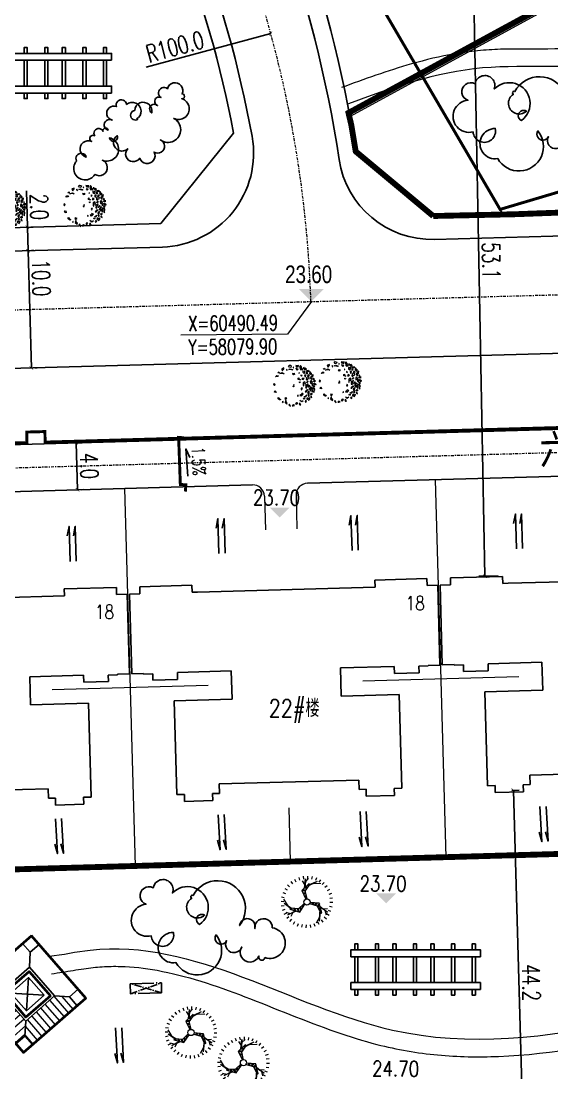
# Model space of a CAD drawing. Header units: inches. Extents: x 393 to 1582, y 246 to 1188.
# Drawn here: x 1019.2 to 1064.4, y 633.9 to 723.6 of the extents above; entities that cross this region are included whole.
import ezdxf

# ---------------------------------------------------------------- set-up
doc = ezdxf.new("R2010")
doc.units = ezdxf.units.IN
doc.header["$MEASUREMENT"] = 0
for name, pattern in [('ACAD_ISO10W100', [18.5, 12, -3, 0.5, -3]), ('CENTERX2', [4, 2.5, -0.5, 0.5, -0.5]), ('CONTINOUS', [0]), ('DASHED2', [0.375, 0.25, -0.125]), ('DOTE', [2.42, 2, -0.2, 0.02, -0.2])]:
    doc.linetypes.add(name, pattern=pattern)
for name, color, linetype in [('DIM', 4, 'Continuous'), ('drain', 4, 'Continuous'), ('ELEV', 1, 'Continuous'), ('JZ', 4, 'Continuous'), ('LAWN', 3, 'Continuous'), ('PUB_TEXT', 7, 'Continuous'), ('ROAD-TEXT', 4, 'Continuous'), ('roaddim', 2, 'Continuous'), ('roadradiu', 3, 'Continuous'), ('Y', 2, 'Continuous'), ('YSX', 7, 'Continuous'), ('公共绿地', 3, 'Continuous'), ('外墙', 42, 'Continuous'), ('建筑层数', 7, 'Continuous'), ('绿化', 3, 'Continuous'), ('车库边线', 4, 'DOTE')]:
    doc.layers.add(name, color=color, linetype=linetype)
for name, color, linetype, lineweight in [('FENCE', 100, 'Continuous', 18), ('HATCH', 64, 'Continuous', 9), ('jz1', 40, 'Continuous', 40), ('ROAD', 1, 'Continuous', 25), ('ROAD-CENTER', 7, 'CENTERX2', 18), ('ROAD-ZB', 4, 'Continuous', 15), ('walk', 2, 'Continuous', 18), ('围墙', 75, 'FENCELINE1', 15), ('建筑型号', 2, 'Continuous', 18), ('树', 84, 'Continuous', 15)]:
    doc.layers.add(name, color=color, linetype=linetype, lineweight=lineweight)
doc.styles.add('-黑体', font='simhei.ttf', dxfattribs={"width": 0.8})
doc.styles.add('_HZTXT', font='txt.shx', dxfattribs={"width": 0.8, "bigfont": 'hztxt.shx'})
doc.styles.add('DIM_FONT', font='SIMPLEX.shx', dxfattribs={"width": 0.8})
doc.styles.add('FLS', font='', dxfattribs={"width": 0.8})
doc.styles.add('HZ', font='simplex.shx', dxfattribs={"width": 0.7, "bigfont": 'hztxt.shx'})
doc.styles.add('RO', font='romans.shx', dxfattribs={"width": 0.8})
doc.styles.get('FLS').set_extended_font_data('创艺繁隶书')
doc.linetypes.add('FENCELINE1', pattern='A,0.25,-0.1,[133,ltypeshp.shx,S=0.1,R=0,X=-0.1,Y=0],-0.1,1', length=1.45)
doc.dimstyles.new('NORMAL', dxfattribs={"dimtxt": 1.5, "dimasz": 0.3, "dimexe": 0.5, "dimexo": 0.3, "dimgap": 0.3, "dimtad": 1, "dimdec": 1, "dimzin": 1, "dimdsep": 46, "dimtxsty": 'HZ', "dimblk": 'ARCHTICK', "dimcen": 0, "dimclrt": 256, "dimadec": 0, "dimazin": 0, "dimtfac": 1, "dimtdec": 1, "dimtofl": 0, "dimtmove": 0, "dimatfit": 3, "dimldrblk": 'ARCHTICK', "dimfxl": 1, "dimtolj": 2, "dimtzin": 0, "dimarcsym": 0})

# ---------------------------------------------------------------- blocks, each defined once
blk = doc.blocks.new('_ARCHTICK')
at = {"color": 0, "linetype": 'ByBlock', "const_width": 0.15}
blk.add_lwpolyline([(-0.5, -0.5), (0.5, 0.5)], dxfattribs=at)
blk = doc.blocks.new('*D68')
at = {"layer": 'DEFPOINTS', "color": 0, "ltscale": 0.3, "transparency": 16777216}
for p in [(1019.704, 706.028), (1019.704, 706.028), (1019.76, 704.029)]:
    blk.add_point(p, dxfattribs=at)
at = {"layer": 'roaddim', "color": 0, "lineweight": -2, "ltscale": 0.3, "transparency": 16777216}
for p, q in [((1019.704, 706.028), (1019.618, 709.127)), ((1019.76, 704.029), (1019.704, 706.028)), ((1020.004, 706.036), (1020.204, 706.042)), ((1020.059, 704.037), (1020.259, 704.043))]:
    blk.add_line(p, q, dxfattribs=at)
at = {"layer": 'roaddim', "color": 0, "lineweight": -2, "ltscale": 0.3, "transparency": 16777216, "xscale": 0.3, "yscale": 0.3, "zscale": 0.3}
for p, rotation in [((1019.704, 706.028), 91.5902650406396), ((1019.76, 704.029), 271.5902650406396)]:
    blk.add_blockref('_ARCHTICK', p, dxfattribs=dict(at, rotation=rotation))
at = {"layer": 'roaddim', "ltscale": 0.3, "transparency": 16777216, "insert": (1020.706, 707.757), "char_height": 1.5, "attachment_point": 5, "rotation": 271.59027, "style": 'HZ'}
blk.add_mtext('\\A2;2.0', dxfattribs=at)
blk = doc.blocks.new('*D69')
at = {"layer": 'DEFPOINTS', "color": 0, "ltscale": 0.3, "transparency": 16777216}
for p in [(1019.76, 704.029), (1020.037, 694.033), (1020.037, 694.033)]:
    blk.add_point(p, dxfattribs=at)
at = {"layer": 'roaddim', "color": 0, "lineweight": -2, "ltscale": 0.3, "transparency": 16777216}
for p, q in [((1019.76, 704.029), (1020.037, 694.033)), ((1020.059, 704.037), (1020.259, 704.043)), ((1020.337, 694.041), (1020.537, 694.047))]:
    blk.add_line(p, q, dxfattribs=at)
at = {"layer": 'roaddim', "color": 0, "lineweight": -2, "ltscale": 0.3, "transparency": 16777216, "xscale": 0.3, "yscale": 0.3, "zscale": 0.3}
for p, rotation in [((1019.76, 704.029), 91.59026504087001), ((1020.037, 694.033), 271.59026504087)]:
    blk.add_blockref('_ARCHTICK', p, dxfattribs=dict(at, rotation=rotation))
at = {"layer": 'roaddim', "ltscale": 0.3, "transparency": 16777216, "insert": (1020.874, 701.715), "char_height": 1.5, "attachment_point": 5, "rotation": 271.59027, "style": 'HZ'}
blk.add_mtext('\\A2;10.0', dxfattribs=at)
blk = doc.blocks.new('*D255')
at = {"layer": 'DEFPOINTS', "color": 0, "ltscale": 0.3, "transparency": 16777216}
for p in [(1023.866, 687.651), (1023.866, 687.651), (1023.979, 683.653)]:
    blk.add_point(p, dxfattribs=at)
at = {"layer": 'roaddim', "color": 0, "lineweight": -2, "ltscale": 0.3, "transparency": 16777216}
for p, q in [((1023.979, 683.653), (1023.866, 687.651)), ((1024.166, 687.66), (1024.366, 687.665)), ((1024.279, 683.661), (1024.479, 683.667))]:
    blk.add_line(p, q, dxfattribs=at)
at = {"layer": 'roaddim', "color": 0, "lineweight": -2, "ltscale": 0.3, "transparency": 16777216, "xscale": 0.3, "yscale": 0.3, "zscale": 0.3}
for p, rotation in [((1023.866, 687.651), 91.62208660494115), ((1023.979, 683.653), 271.6220866049412)]:
    blk.add_blockref('_ARCHTICK', p, dxfattribs=dict(at, rotation=rotation))
at = {"layer": 'roaddim', "ltscale": 0.3, "transparency": 16777216, "insert": (1024.972, 685.682), "char_height": 1.5, "attachment_point": 5, "rotation": 271.62209, "style": 'HZ'}
blk.add_mtext('\\A2;4.0', dxfattribs=at)
blk = doc.blocks.new('A$C669619B1')
at = {"layer": '绿化'}
for points in [[(22.07, 6.53), (0, 6.53), (0, 7.71), (22.07, 7.71)], [(22.07, 0.95), (0, 0.95), (0, 2.13), (22.07, 2.13)]]:
    blk.add_lwpolyline(points, close=True, dxfattribs=at)
for points in [[(0.65, 7.71), (0.65, 8.7), (1.2, 8.7), (1.2, 7.71)], [(4.17, 7.71), (4.17, 8.7), (4.73, 8.7), (4.73, 7.71)], [(7.13, 7.71), (7.13, 8.7), (7.69, 8.7), (7.69, 7.71)], [(10.66, 7.71), (10.66, 8.7), (11.21, 8.7), (11.21, 7.71)], [(13.62, 7.71), (13.62, 8.7), (14.18, 8.7), (14.18, 7.71)], [(17.14, 7.71), (17.14, 8.7), (17.7, 8.7), (17.7, 7.71)], [(20.66, 7.71), (20.66, 8.7), (21.22, 8.7), (21.22, 7.71)], [(0.65, 2.13), (0.65, 6.53)], [(1.2, 6.53), (1.2, 2.13)], [(4.17, 2.13), (4.17, 6.53)], [(4.73, 6.53), (4.73, 2.13)], [(7.13, 2.13), (7.13, 6.53)], [(7.69, 6.53), (7.69, 2.13)], [(10.66, 2.13), (10.66, 6.53)], [(11.21, 6.53), (11.21, 2.13)], [(13.62, 2.13), (13.62, 6.53)], [(14.18, 6.53), (14.18, 2.13)], [(17.14, 2.13), (17.14, 6.53)], [(17.7, 6.53), (17.7, 2.13)], [(20.66, 2.13), (20.66, 6.53)], [(21.22, 6.53), (21.22, 2.13)], [(1.2, 0.95), (1.2, 0), (0.65, 0), (0.65, 0.95)], [(4.73, 0.95), (4.73, 0), (4.17, 0), (4.17, 0.95)], [(7.69, 0.95), (7.69, 0), (7.13, 0), (7.13, 0.95)], [(11.21, 0.95), (11.21, 0), (10.66, 0), (10.66, 0.95)], [(14.18, 0.95), (14.18, 0), (13.62, 0), (13.62, 0.95)], [(17.7, 0.95), (17.7, 0), (17.14, 0), (17.14, 0.95)], [(21.22, 0.95), (21.22, 0), (20.66, 0), (20.66, 0.95)]]:
    blk.add_lwpolyline(points, dxfattribs=at)
blk = doc.blocks.new('t2')
for p, q in [((-1.78, 2.79), (-1.59, 2.49)), ((-1.44, 2), (-0.89, 2.82)), ((-1.27, 3.06), (-1.13, 2.72)), ((-0.72, 3.23), (-0.64, 2.88)), ((-0.15, 3.3), (-0.13, 2.95)), ((0.43, 3.28), (0.38, 2.92)), ((0.99, 3.16), (0.88, 2.81)), ((1.53, 2.93), (1.36, 2.62)), ((-2.93, 1.53), (-2.62, 1.36)), ((-2.62, 2.01), (-2.34, 1.79)), ((-1.63, 0.77), (-2.5, 1.58)), ((-2.5, 1.58), (-1.63, 0.89)), ((-2.3, 1.92), (-2.2, 1.35)), ((-2.24, 2.44), (-1.99, 2.17)), ((-1.73, 1.61), (-1.56, 0.32)), ((-1.53, 1.47), (-1.73, 1.61)), ((-1.34, 2.61), (-1.58, 1.52)), ((-1.24, 0.62), (-1.53, 1.47)), ((-1.34, 2.61), (-1.51, 1.47)), ((1.48, 1.02), (2.62, 1.38)), ((2.62, 1.38), (1.59, 0.97)), ((2.01, 2.62), (1.79, 2.34)), ((1.93, 1.14), (2.23, 1.63)), ((2.44, 2.24), (2.17, 1.99)), ((2.79, 1.78), (2.49, 1.59)), ((-3.28, 0.43), (-2.92, 0.38)), ((-3.16, 0.99), (-2.81, 0.88)), ((-1.95, 1.1), (-2.53, 1.12)), ((-1.56, 0.32), (-0.37, 0.11)), ((-0.31, 0.25), (-1.24, 0.62)), ((1.06, 1.19), (0.28, 0.27)), ((0.37, 0.14), (1.16, 0.76)), ((2.26, 0.7), (1.06, 1.19)), ((1.16, 0.76), (2.04, 0.59)), ((2.93, -0.14), (2.03, 0.57)), ((2.04, 0.59), (2.26, 0.7)), ((2.93, -0.14), (2.11, 0.61)), ((2.81, 1.03), (2.27, 1.23)), ((2.45, 0.24), (2.89, -0.64)), ((3.06, 1.27), (2.72, 1.13)), ((3.23, 0.72), (2.88, 0.64)), ((3.3, 0.15), (2.95, 0.13)), ((-3.3, -0.15), (-2.95, -0.13)), ((-3.23, -0.72), (-2.88, -0.64)), ((-3.06, -1.27), (-2.72, -1.13)), ((-0.06, -0.39), (0.08, -1.38)), ((0.5, -1.51), (0.1, -0.38)), ((3.16, -0.99), (2.81, -0.88)), ((3.28, -0.43), (2.92, -0.38)), ((-2.79, -1.78), (-2.49, -1.59)), ((-2.44, -2.24), (-2.17, -1.99)), ((-2.01, -2.62), (-1.79, -2.34)), ((-1.02, -2.25), (-1.99, -2.18)), ((-1.59, -2.47), (-0.52, -2.05)), ((-1.59, -2.47), (-0.52, -2.13)), ((-1.53, -2.93), (-1.36, -2.62)), ((-0.53, -2.3), (0.5, -1.51)), ((-0.51, -2.07), (-0.53, -2.3)), ((-0.52, -2.95), (-0.07, -2.58)), ((0.08, -1.38), (-0.51, -2.07)), ((0.14, -1.8), (-0.12, -2.95)), ((-0.12, -2.95), (0.04, -1.86)), ((0.03, -2.24), (0.29, -2.75)), ((1.78, -2.79), (1.59, -2.49)), ((2.24, -2.44), (1.99, -2.17)), ((2.62, -2.01), (2.34, -1.79)), ((2.93, -1.53), (2.62, -1.36)), ((-0.99, -3.16), (-0.88, -2.81)), ((-0.43, -3.28), (-0.38, -2.92)), ((0.15, -3.3), (0.13, -2.95)), ((0.72, -3.23), (0.64, -2.88)), ((1.27, -3.06), (1.13, -2.72))]:
    blk.add_line(p, q)
at = {"color": 0}
for p, q in [((-1.71, 1.46), (-1.64, 1.54)), ((-1.69, 1.3), (-1.53, 1.47)), ((-1.65, 0.98), (-1.44, 1.2)), ((-1.63, 0.82), (-1.39, 1.07)), ((-1.58, 0.5), (-1.3, 0.8)), ((-1.56, 0.34), (-1.25, 0.67)), ((-1.28, 0.27), (-1.03, 0.54)), ((-1.14, 0.24), (-0.91, 0.49)), ((-0.85, 0.19), (-0.66, 0.39)), ((-0.7, 0.16), (-0.54, 0.34)), ((0.49, 0.53), (0.57, 0.29)), ((0.59, 0.64), (0.67, 0.38)), ((0.78, 0.86), (0.88, 0.54)), ((0.88, 0.98), (0.99, 0.62)), ((1.07, 1.18), (1.21, 0.75)), ((1.22, 1.12), (1.35, 0.72)), ((1.52, 1), (1.62, 0.67)), ((1.67, 0.94), (1.76, 0.65)), ((1.97, 0.81), (2.04, 0.59)), ((2.12, 0.75), (2.15, 0.64)), ((0.21, -0.69), (-0.03, -0.64)), ((0.26, -0.83), (-0.01, -0.77)), ((0.36, -1.11), (0.03, -1.03)), ((0.41, -1.25), (0.05, -1.17)), ((-0.41, -2.21), (-0.52, -2.19)), ((-0.28, -2.11), (-0.51, -2.06)), ((-0.02, -1.92), (-0.32, -1.85)), ((0.11, -1.82), (-0.23, -1.74)), ((0.36, -1.62), (-0.05, -1.53)), ((0.49, -1.52), (0.05, -1.42))]:
    blk.add_line(p, q, dxfattribs=at)
blk.add_circle((0, 0), 0.397)
at = {"style": 'DIM_FONT', "width": 0.8, "flags": 9}
for tag in ['XSIZE', 'YSIZE']:
    blk.add_attdef(tag, (0, 0), '', height=0.000997, rotation=122.3352, dxfattribs=at)
blk = doc.blocks.new('A$C1C5E2274')
at = {"layer": 'HATCH'}
for p, q in [((4.075, 6.887), (4.492, 5.33)), ((4.489, 6.998), (4.839, 5.691)), ((4.903, 7.109), (5.142, 6.216)), ((1.177, 6.111), (1.492, 4.934)), ((1.591, 6.222), (2.008, 4.664)), ((2.005, 6.333), (2.422, 4.775)), ((2.419, 6.444), (2.836, 4.886)), ((2.833, 6.555), (3.25, 4.997)), ((3.247, 6.666), (3.664, 5.108)), ((3.661, 6.776), (4.078, 5.219)), ((5.129, 6.194), (6.04, 6.438)), ((4.704, 5.192), (6.261, 5.61)), ((4.826, 5.669), (6.151, 6.024)), ((4.814, 4.778), (6.372, 5.196)), ((4.925, 4.364), (6.483, 4.782)), ((5.036, 3.95), (6.594, 4.368)), ((5.147, 3.536), (6.705, 3.954)), ((5.258, 3.122), (6.816, 3.54)), ((5.369, 2.708), (6.927, 3.126)), ((5.879, 2.401), (7.038, 2.712))]:
    blk.add_line(p, q, dxfattribs=at)
at = {"layer": 'JZ'}
for p, q in [((5.195, 6.308), (4.655, 5.373)), ((1.975, 4.655), (1.04, 5.195)), ((6.308, 2.154), (5.373, 2.693)), ((2.693, 1.975), (2.154, 1.04))]:
    blk.add_line(p, q, dxfattribs=at)
for points in [[(4.975, 7.129), (5.796, 7.348), (6.015, 6.528), (5.195, 6.308)], [(0, 5.796), (0.821, 6.015), (1.04, 5.195), (0.22, 4.975)], [(1.975, 4.655), (4.655, 5.373), (5.373, 2.693), (2.693, 1.975)], [(2.634, 4.275), (4.275, 4.715), (4.715, 3.074), (3.074, 2.634)], [(6.308, 2.154), (7.129, 2.374), (7.348, 1.553), (6.528, 1.333)], [(1.333, 0.821), (2.154, 1.04), (2.374, 0.22), (1.553, 0)]]:
    blk.add_lwpolyline(points, close=True, dxfattribs=at)
for points in [[(4.275, 4.715), (3.074, 2.634)], [(4.715, 3.074), (2.634, 4.275)]]:
    blk.add_lwpolyline(points, dxfattribs=at)
at = {"layer": 'jz1'}
for points in [[(1.553, 0), (7.348, 1.553), (5.796, 7.348), (0, 5.796)], [(2.238, 4.504), (4.504, 5.111), (5.111, 2.845), (2.845, 2.238)]]:
    blk.add_lwpolyline(points, close=True, dxfattribs=at)
blk = doc.blocks.new('A$C45DD124F')
at = {"layer": 'YSX', "extrusion": (0, 0, -1), "xscale": 0.8000000000006148, "yscale": 0.7999999999992724, "zscale": -0.8, "rotation": 72.08396600042862}
blk.add_blockref('A$C1C5E2274', (-0.626, -1.182), dxfattribs=at)
blk = doc.blocks.new('psss')
at = {"layer": 'drain', "ltscale": 3}
for points in [[(-2.979, 0.527), (0.007, 0.531), (-0.808, 0.714)], [(-2.967, -0.004), (0, 0), (-0.815, 0.183)]]:
    blk.add_lwpolyline(points, dxfattribs=at)
blk = doc.blocks.new('*D144')
at = {"layer": 'DEFPOINTS', "color": 0, "ltscale": 0.3, "transparency": 16777216}
for p in [(882.255, 640.128), (1132.977, 454.434)]:
    blk.add_point(p, dxfattribs=at)
at = {"layer": 'roadradiu', "color": 0, "lineweight": -2, "ltscale": 0.3, "transparency": 16777216}
blk.add_line((887.277, 636.409), (882.255, 640.128), dxfattribs=at)
at = {"layer": 'roadradiu', "color": 0, "lineweight": -2, "ltscale": 0.3, "transparency": 16777216, "xscale": 0.3, "yscale": 0.3, "zscale": 0.3, "rotation": 143.4749139216822}
blk.add_blockref('_ARCHTICK', (882.255, 640.128), dxfattribs=at)
at = {"layer": 'roadradiu', "ltscale": 0.3, "transparency": 16777216, "insert": (885.632, 638.934), "char_height": 1.5, "attachment_point": 5, "rotation": 323.47491, "style": 'HZ'}
blk.add_mtext('\\A2;R312.0', dxfattribs=at)
blk = doc.blocks.new('A$C72E4118A')
at = {"layer": 'ROAD-TEXT', "const_width": 0.25}
blk.add_lwpolyline([(4.677, 1.103), (4.102, 1.097), (4.114, 0.623), (0.128, 0.141), (0.125, 0.601)], dxfattribs=at)
at = {"layer": 'ROAD-TEXT'}
blk.add_lwpolyline([(3.357, 1.194), (1.058, 0.84), (1.748, 1.227)], dxfattribs=at)
at = {"layer": 'ROAD-TEXT', "style": 'RO', "width": 0.7}
blk.add_text('1.5%', height=1.1, rotation=7.662, dxfattribs=at).set_placement((0.872, 1.311))
blk = doc.blocks.new('GPPMTR01')
at = {"color": 0, "linetype": 'ByBlock'}
for points in [[(-0.173, 0.469), (-0.151, 0.518), (-0.12, 0.516), (-0.128, 0.487), (-0.144, 0.498), (-0.151, 0.48), (-0.145, 0.47)], [(-0.106, 0.53), (-0.073, 0.496), (-0.058, 0.515), (-0.035, 0.504), (-0.038, 0.545), (-0.064, 0.53)], [(0.005, 0.559), (-0.005, 0.523), (0.016, 0.511), (0.051, 0.519)], [(0.105, 0.53), (0.084, 0.519), (0.099, 0.504), (0.114, 0.511)], [(0.131, 0.488), (0.137, 0.5), (0.134, 0.53), (0.173, 0.507), (0.146, 0.481)], [(-0.412, 0.305), (-0.364, 0.304), (-0.367, 0.328), (-0.343, 0.337), (-0.374, 0.364), (-0.382, 0.335)], [(-0.354, 0.404), (-0.335, 0.371), (-0.312, 0.378), (-0.293, 0.408)], [(-0.304, 0.31), (-0.343, 0.272), (-0.298, 0.279)], [(-0.298, 0.355), (-0.259, 0.362), (-0.24, 0.402), (-0.263, 0.4), (-0.275, 0.378)], [(-0.263, 0.454), (-0.27, 0.431), (-0.248, 0.431), (-0.243, 0.447)], [(-0.215, 0.443), (-0.218, 0.456), (-0.242, 0.475), (-0.199, 0.486), (-0.199, 0.449)], [(-0.215, 0.295), (-0.215, 0.276), (-0.206, 0.283)], [(-0.166, 0.433), (-0.207, 0.386), (-0.18, 0.371), (-0.137, 0.387), (-0.147, 0.409), (-0.165, 0.407)], [(-0.123, 0.314), (-0.144, 0.295), (-0.135, 0.287), (-0.115, 0.295)], [(-0.127, 0.461), (-0.133, 0.429), (-0.111, 0.428), (-0.096, 0.459)], [(-0.079, 0.401), (-0.097, 0.371), (-0.064, 0.359), (-0.049, 0.371)], [(-0.032, 0.317), (-0.058, 0.295), (-0.043, 0.264), (-0.023, 0.291)], [(-0.038, 0.477), (-0.055, 0.454), (-0.043, 0.424), (-0.032, 0.439)], [(0.007, 0.443), (-0.026, 0.412), (-0.02, 0.382), (0.016, 0.352), (0.045, 0.367), (0.01, 0.386), (0.034, 0.42)], [(0.01, 0.485), (0.042, 0.462), (0.084, 0.477), (0.066, 0.492), (0.042, 0.485)], [(0.045, 0.295), (0.042, 0.249), (0.105, 0.211), (0.119, 0.219), (0.069, 0.245), (0.096, 0.283)], [(0.084, 0.371), (0.072, 0.344), (0.081, 0.321), (0.084, 0.344)], [(0.158, 0.447), (0.096, 0.443), (0.105, 0.412), (0.146, 0.393), (0.155, 0.416), (0.14, 0.428)], [(0.128, 0.336), (0.137, 0.287), (0.114, 0.272), (0.146, 0.26), (0.158, 0.302)], [(0.179, 0.272), (0.167, 0.245), (0.185, 0.238), (0.199, 0.253)], [(0.179, 0.477), (0.229, 0.496), (0.25, 0.473), (0.223, 0.458), (0.22, 0.477), (0.202, 0.469), (0.199, 0.458)], [(0.205, 0.439), (0.179, 0.42), (0.194, 0.405), (0.226, 0.416)], [(0.199, 0.291), (0.179, 0.352), (0.211, 0.31)], [(0.214, 0.359), (0.274, 0.374), (0.291, 0.409), (0.282, 0.336), (0.247, 0.333)], [(0.268, 0.45), (0.253, 0.435), (0.241, 0.409), (0.274, 0.428)], [(0.25, 0.325), (0.241, 0.298), (0.312, 0.302), (0.282, 0.329)], [(0.253, 0.268), (0.241, 0.226), (0.259, 0.177), (0.274, 0.203), (0.253, 0.219)], [(0.303, 0.268), (0.309, 0.219), (0.336, 0.215), (0.351, 0.234)], [(0.315, 0.416), (0.306, 0.401), (0.318, 0.39), (0.348, 0.393)], [(0.321, 0.363), (0.306, 0.34), (0.327, 0.325), (0.356, 0.325), (0.327, 0.336)], [(0.351, 0.382), (0.348, 0.371), (0.368, 0.355), (0.392, 0.359)], [(0.386, 0.257), (0.368, 0.272), (0.365, 0.287), (0.377, 0.298), (0.401, 0.283)], [(0.431, 0.26), (0.419, 0.245), (0.436, 0.23), (0.466, 0.249)], [(-0.482, 0.014), (-0.506, 0.025), (-0.514, -0.024), (-0.506, -0.036), (-0.464, -0.036), (-0.47, -0.024), (-0.494, -0.017)], [(-0.482, 0.196), (-0.461, 0.207), (-0.432, 0.177), (-0.452, 0.154), (-0.494, 0.15), (-0.5, 0.177)], [(-0.446, 0.071), (-0.432, 0.055), (-0.414, 0.067)], [(-0.417, 0.109), (-0.411, 0.15), (-0.357, 0.188), (-0.369, 0.162)], [(-0.393, 0.241), (-0.408, 0.23), (-0.396, 0.226)], [(-0.283, 0.139), (-0.269, 0.181), (-0.239, 0.166), (-0.248, 0.139), (-0.263, 0.15)], [(-0.064, 0.207), (-0.085, 0.184), (-0.115, 0.203), (-0.115, 0.219), (-0.085, 0.207), (-0.052, 0.226)], [(-0.02, 0.033), (-0.035, 0.025), (-0.026, 0.017), (-0.014, 0.021)], [(-0.02, 0.188), (-0.008, 0.192), (0.001, 0.177), (-0.02, 0.169)], [(0.152, 0.162), (0.137, 0.139), (0.158, 0.12), (0.176, 0.128), (0.161, 0.143)], [(0.25, 0.086), (0.271, 0.063), (0.274, 0.021), (0.303, 0.052), (0.285, 0.109)], [(0.348, 0.173), (0.377, 0.128), (0.356, 0.097), (0.354, 0.128)], [(0.401, 0.207), (0.383, 0.219), (0.365, 0.211), (0.368, 0.196), (0.392, 0.192)], [(0.401, 0.078), (0.398, 0.063), (0.374, 0.067), (0.377, 0.09)], [(0.428, 0.025), (0.431, -0.021), (0.377, -0.043), (0.41, -0.013)], [(0.422, 0.166), (0.419, 0.135), (0.439, 0.12), (0.451, 0.139)], [(0.442, 0.203), (0.451, 0.169), (0.487, 0.139), (0.472, 0.181)], [(0.451, 0.074), (0.469, 0.052), (0.484, 0.063), (0.472, 0.093)], [(-0.467, -0.131), (-0.464, -0.157), (-0.482, -0.154), (-0.485, -0.127)], [(-0.437, -0.131), (-0.429, -0.066), (-0.381, -0.04), (-0.408, -0.078)], [(-0.42, -0.26), (-0.432, -0.218), (-0.411, -0.188), (-0.402, -0.214), (-0.411, -0.229)], [(0.256, -0.013), (0.241, -0.028), (0.253, -0.04)], [(0.407, -0.119), (0.389, -0.138), (0.398, -0.176), (0.419, -0.154)], [(0.416, -0.218), (0.389, -0.233), (0.392, -0.271), (0.407, -0.248)], [(0.436, -0.066), (0.442, -0.097), (0.466, -0.097), (0.481, -0.074), (0.46, -0.078)], [(-0.266, -0.366), (-0.304, -0.374), (-0.283, -0.4), (-0.251, -0.393)], [(-0.115, -0.473), (-0.138, -0.438), (-0.106, -0.438), (-0.085, -0.446)], [(0.072, -0.48), (0.042, -0.461), (0.06, -0.45), (0.066, -0.454), (0.096, -0.454), (0.096, -0.438), (0.125, -0.442), (0.114, -0.461)], [(0.17, -0.286), (0.137, -0.317), (0.149, -0.336), (0.176, -0.321)], [(0.188, -0.431), (0.211, -0.423), (0.188, -0.408)], [(0.205, -0.332), (0.199, -0.343), (0.235, -0.378), (0.294, -0.359), (0.274, -0.34), (0.235, -0.351)], [(0.327, -0.305), (0.333, -0.328), (0.389, -0.313)]]:
    blk.add_lwpolyline(points, close=True, dxfattribs=at)
blk.add_circle((0, 0), 0.01, dxfattribs=at)
blk = doc.blocks.new('*D151')
at = {"layer": 'DEFPOINTS', "color": 0, "ltscale": 0.3, "transparency": 16777216}
for p in [(1060.724, 658.024), (1061.976, 613.843), (1062.4, 613.855)]:
    blk.add_point(p, dxfattribs=at)
at = {"layer": 'DIM', "color": 0, "lineweight": -2, "ltscale": 0.3, "transparency": 16777216}
for p, q in [((1061.023, 658.032), (1061.648, 658.05)), ((1061.148, 658.036), (1062.4, 613.855)), ((1062.275, 613.851), (1062.9, 613.869))]:
    blk.add_line(p, q, dxfattribs=at)
at = {"layer": 'DIM', "color": 0, "lineweight": -2, "ltscale": 0.3, "transparency": 16777216, "xscale": 0.3, "yscale": 0.3, "zscale": 0.3}
for p, rotation in [((1061.148, 658.036), 91.62318667316241), ((1062.4, 613.855), 271.6231866731624)]:
    blk.add_blockref('_ARCHTICK', p, dxfattribs=dict(at, rotation=rotation))
at = {"layer": 'DIM', "ltscale": 0.3, "transparency": 16777216, "insert": (1062.663, 641.652), "char_height": 1.5, "attachment_point": 5, "rotation": 271.62319, "style": 'HZ'}
blk.add_mtext('\\A2;44.2', dxfattribs=at)
blk = doc.blocks.new('*D81')
at = {"layer": 'DEFPOINTS', "color": 0, "ltscale": 0.3, "transparency": 16777216}
for p in [(1040.461, 722.541), (943.934, 696.416)]:
    blk.add_point(p, dxfattribs=at)
at = {"layer": 'roadradiu', "color": 0, "lineweight": -2, "ltscale": 0.3, "transparency": 16777216}
blk.add_line((1029.834, 719.664), (1040.461, 722.541), dxfattribs=at)
at = {"layer": 'roadradiu', "color": 0, "lineweight": -2, "ltscale": 0.3, "transparency": 16777216, "xscale": 0.3, "yscale": 0.3, "zscale": 0.3, "rotation": 15.14385513861018}
blk.add_blockref('_ARCHTICK', (1040.461, 722.541), dxfattribs=at)
at = {"layer": 'roadradiu', "ltscale": 0.3, "transparency": 16777216, "insert": (1032.286, 721.416), "char_height": 1.5, "attachment_point": 5, "rotation": 15.14386, "style": 'HZ'}
blk.add_mtext('\\A2;R100.0', dxfattribs=at)
blk = doc.blocks.new('*D249')
at = {"layer": 'DEFPOINTS', "color": 0, "ltscale": 0.3, "transparency": 16777216}
for p in [(1059.153, 729.421), (1058.707, 676.288), (1060.154, 676.315)]:
    blk.add_point(p, dxfattribs=at)
at = {"layer": 'DIM', "color": 0, "lineweight": -2, "ltscale": 0.3, "transparency": 16777216}
for p, q in [((1058.853, 729.415), (1057.205, 729.384)), ((1057.705, 729.393), (1058.707, 676.288)), ((1059.855, 676.31), (1058.207, 676.279))]:
    blk.add_line(p, q, dxfattribs=at)
at = {"layer": 'DIM', "color": 0, "lineweight": -2, "ltscale": 0.3, "transparency": 16777216, "xscale": 0.3, "yscale": 0.3, "zscale": 0.3}
for p, rotation in [((1057.705, 729.393), 91.08060040856762), ((1058.707, 676.288), 271.0806004085676)]:
    blk.add_blockref('_ARCHTICK', p, dxfattribs=dict(at, rotation=rotation))
at = {"layer": 'DIM', "ltscale": 0.3, "transparency": 16777216, "insert": (1059.25, 703.178), "char_height": 1.5, "attachment_point": 5, "rotation": 271.0806, "style": 'HZ'}
blk.add_mtext('\\A2;53.1', dxfattribs=at)

msp = doc.modelspace()

# ---------------------------------------------------------------- linework, layer by layer
at = {"layer": 'ELEV', "color": 0}
for points in [[(1042.861, 700.758), (1044.983, 700.758), (1043.922, 699.698)], [(1042.861, 700.758), (1044.983, 700.758), (1043.922, 699.698)], [(1040.354, 682.142), (1042.051, 682.142), (1041.203, 681.293)], [(1049.443, 649.247), (1051.14, 649.247), (1050.291, 648.399)]]:
    msp.add_solid(points, dxfattribs=at)
at = {"layer": 'FENCE', "color": 0, "ltscale": 0.3}
msp.add_line((1042.145, 651.967), (1042.016, 656.555), dxfattribs=at)
at = {"layer": 'ROAD', "color": 0, "linetype": 'Continuous'}
for p, q in [((1037.283, 714.048), (1031.077, 706.344)), ((1054.3, 706.989), (1047.696, 712.491)), ((1054.3, 706.989), (1069.405, 707.408)), ((982.537, 704.996), (1031.077, 706.344)), ((1054.418, 704.991), (1069.461, 705.409)), ((982.592, 702.997), (1031.211, 704.347)), ((982.87, 693.001), (1069.738, 695.413))]:
    msp.add_line(p, q, dxfattribs=at)
at = {"layer": 'ROAD', "color": 0, "ltscale": 0.3}
for p, q in [((1090.902, 689.549), (959.324, 685.823)), ((1043.587, 684.208), (1065.378, 684.825)), ((1038.889, 684.075), (1017.097, 683.458))]:
    msp.add_line(p, q, dxfattribs=at)
at = {"layer": 'ROAD', "color": 0}
for centre, radius, start, end in [((943.934, 696.416), 105, 8.80608, 31.79196), ((943.934, 696.416), 103.5, 8.54717, 31.79196), ((943.934, 696.416), 96.5, 10.36795, 31.79196), ((943.934, 696.416), 95, 10.69564, 31.79196), ((1030.989, 712.344), 8, 271.59027, 10.36795), ((1054.195, 712.988), 8, 188.54717, 271.59027)]:
    msp.add_arc(centre, radius, start, end, dxfattribs=at)
at = {"layer": 'ROAD-CENTER', "color": 5, "ltscale": 0.1}
for p, q in [((982.731, 697.999), (1069.6, 700.411)), ((1089.04, 687.496), (955.135, 683.704))]:
    msp.add_line(p, q, dxfattribs=at)
msp.add_arc((943.934, 696.416), 100, 1.87972, 31.79196, dxfattribs=at)
at = {"layer": 'ROAD-ZB', "color": 0, "ltscale": 0.3}
for points in [[(1043.922, 699.698), (1041.882, 696.926)], [(1041.882, 696.926), (1032.782, 696.84)]]:
    msp.add_lwpolyline(points, dxfattribs=at)
at = {"layer": 'walk', "color": 0}
for p, q in [((1039.916, 683.104), (1039.994, 680.246)), ((1042.615, 683.18), (1042.684, 680.322))]:
    msp.add_line(p, q, dxfattribs=at)
at = {"layer": 'walk', "color": 0, "ltscale": 0.3}
for centre, start, end in [((1043.615, 683.208), 91.62209, 181.61609), ((1038.917, 683.075), 1.61609, 91.62209)]:
    msp.add_arc(centre, 1, start, end, dxfattribs=at)
at = {"layer": 'Y', "color": 0, "ltscale": 0.3}
msp.add_line((1019.523, 776.782), (1060.243, 707.154), dxfattribs=at)
at = {"layer": '公共绿地', "color": 0, "linetype": 'FENCELINE1', "ltscale": 0.1, "const_width": 0.5}
for points in [[(1138.574, 765.543), (1132.07, 761.807), (1121.077, 755.887), (1110.729, 750.215), (1089.654, 738.941), (1047.08, 715.778), (1047.08, 715.778), (1047.321, 714.751), (1047.696, 712.491), (1054.3, 706.989, 0.011452), (1074.919, 707.745)], [(919.878, 669.636), (926.089, 673.818), (930.189, 676.266), (942.203, 682.187), (943.135, 649.163), (943.135, 649.163), (1114.226, 654.008), (1113.803, 668.945), (1119.301, 669.098), (1118.245, 706.927, -0.044692), (1118.311, 707.995, 0.048467), (1133.212, 719.394, -0.148731), (1136.416, 718.004, 0.062521), (1158.247, 703.71)]]:
    msp.add_lwpolyline(points, format="xyb", dxfattribs=at)
at = {"layer": '围墙', "color": 0, "ltscale": 0.2}
for p, q in [((1047.192, 715.465), (1138.726, 765.386)), ((1065.378, 684.825), (1043.587, 684.208)), ((1054.472, 684.516, 0), (1055.38, 652.342, 0)), ((1038.889, 684.075), (1017.097, 683.458)), ((1027.983, 683.766, 0), (1028.89, 651.591, 0)), ((1048.303, 667.377, 0), (1061.598, 667.752, 0)), ((1021.814, 666.626, 0), (1035.108, 667.001, 0)), ((942.947, 649.157), (1114.22, 654.008))]:
    msp.add_line(p, q, dxfattribs=at)
at = {"layer": '外墙', "color": 2, "ltscale": 0.1}
for p, q in [((1049.325, 675.961), (1053.774, 676.087)), ((1053.774, 676.087), (1053.791, 675.487)), ((1055.773, 676.143), (1060.221, 676.269)), ((1055.79, 675.544), (1055.773, 676.143)), ((1060.221, 676.269), (1060.238, 675.67)), ((1060.688, 675.682), (1075.832, 676.112)), ((1022.836, 675.21), (1027.284, 675.336)), ((1022.853, 674.61), (1022.836, 675.21)), ((1027.284, 675.336), (1027.301, 674.736)), ((1029.283, 675.393), (1033.732, 675.519)), ((1029.3, 674.793), (1029.283, 675.393)), ((1033.732, 675.519), (1033.749, 674.919)), ((1034.198, 674.932), (1049.342, 675.361)), ((1049.342, 675.361), (1049.325, 675.961)), ((1053.791, 675.487), (1054.69, 675.512)), ((1054.69, 675.512), (1054.883, 668.715)), ((1054.89, 675.518), (1055.79, 675.544)), ((1055.083, 668.721), (1054.89, 675.518)), ((1060.238, 675.67), (1060.688, 675.682)), ((1007.709, 674.181), (1022.853, 674.61)), ((1027.301, 674.736), (1028.201, 674.762)), ((1028.201, 674.762), (1028.394, 667.965)), ((1028.401, 674.767), (1029.3, 674.793)), ((1028.593, 667.97), (1028.401, 674.767)), ((1033.749, 674.919), (1034.198, 674.932)), ((1063.579, 668.962), (1058.981, 668.831)), ((1063.647, 666.563), (1063.579, 668.962)), ((1028.394, 667.965), (1027.394, 667.936)), ((1029.593, 667.999), (1028.593, 667.97)), ((1029.594, 667.949), (1029.593, 667.999)), ((1030.394, 667.971), (1029.594, 667.949)), ((1030.41, 667.421), (1030.394, 667.971)), ((1037.09, 668.211), (1032.492, 668.081)), ((1032.492, 668.081), (1032.509, 667.481)), ((1037.158, 665.812), (1037.09, 668.211)), ((1050.984, 668.605), (1046.386, 668.474)), ((1046.386, 668.474), (1046.454, 666.075)), ((1051.001, 668.005), (1050.984, 668.605)), ((1053.101, 668.064), (1051.001, 668.005)), ((1053.885, 668.637), (1053.085, 668.614)), ((1053.085, 668.614), (1053.101, 668.064)), ((1054.883, 668.715), (1053.883, 668.687)), ((1053.883, 668.687), (1053.885, 668.637)), ((1056.082, 668.749), (1055.083, 668.721)), ((1056.084, 668.699), (1056.082, 668.749)), ((1056.883, 668.722), (1056.084, 668.699)), ((1056.899, 668.172), (1056.883, 668.722)), ((1058.998, 668.232), (1056.899, 668.172)), ((1058.981, 668.831), (1058.998, 668.232)), ((1024.495, 667.854), (1019.897, 667.724)), ((1019.897, 667.724), (1019.965, 665.325)), ((1024.512, 667.254), (1024.495, 667.854)), ((1026.611, 667.314), (1024.512, 667.254)), ((1027.395, 667.886), (1026.596, 667.864)), ((1026.596, 667.864), (1026.611, 667.314)), ((1027.394, 667.936), (1027.395, 667.886)), ((1032.509, 667.481), (1030.41, 667.421)), ((1046.454, 666.075), (1051.402, 666.216)), ((1051.402, 666.216), (1051.629, 658.219)), ((1058.699, 666.422), (1063.647, 666.563)), ((1058.926, 658.426), (1058.699, 666.422)), ((1019.965, 665.325), (1024.913, 665.465)), ((1024.913, 665.465), (1025.14, 657.468)), ((1032.21, 665.672), (1037.158, 665.812)), ((1032.437, 657.675), (1032.21, 665.672)), ((1074.447, 659.666), (1062.552, 659.329)), ((1062.552, 659.329), (1062.575, 658.529)), ((1021.468, 658.164), (1009.573, 657.827)), ((1021.491, 657.365), (1021.468, 658.164)), ((1047.958, 658.915), (1036.062, 658.578)), ((1036.062, 658.578), (1036.085, 657.778)), ((1047.98, 658.115), (1047.958, 658.915)), ((1048.58, 658.132), (1047.98, 658.115)), ((1048.597, 657.533), (1048.58, 658.132)), ((1051.629, 658.219), (1050.979, 658.2)), ((1050.979, 658.2), (1050.996, 657.601)), ((1059.576, 658.444), (1058.926, 658.426)), ((1059.593, 657.844), (1059.576, 658.444)), ((1062.575, 658.529), (1061.975, 658.512)), ((1061.975, 658.512), (1061.992, 657.912)), ((1022.091, 657.382), (1021.491, 657.365)), ((1022.108, 656.782), (1022.091, 657.382)), ((1025.14, 657.468), (1024.49, 657.45)), ((1024.49, 657.45), (1024.507, 656.85)), ((1033.086, 657.693), (1032.437, 657.675)), ((1033.103, 657.094), (1033.086, 657.693)), ((1036.085, 657.778), (1035.485, 657.761)), ((1035.485, 657.761), (1035.502, 657.162)), ((1050.996, 657.601), (1048.597, 657.533)), ((1061.992, 657.912), (1059.593, 657.844)), ((1024.507, 656.85), (1022.108, 656.782)), ((1035.502, 657.162), (1033.103, 657.094))]:
    msp.add_line(p, q, dxfattribs=at)
at = {"layer": '树', "color": 0}
for points, knots in [([(1076.461, 725.901), (1076.111, 725.642), (1075.765, 725.386), (1074.731, 724.633), (1074.05, 724.151), (1072.731, 723.3), (1072.094, 722.926), (1070.816, 722.288), (1070.177, 722.025), (1068.88, 721.637), (1068.196, 721.502), (1066.055, 721.226), (1064.503, 721.218), (1061.956, 721.222), (1061.006, 721.226), (1059.398, 721.175), (1058.745, 721.138), (1057.445, 721.01), (1056.803, 720.921), (1054.9, 720.594), (1053.661, 720.294), (1050.402, 719.361), (1048.424, 718.642), (1046.478, 717.935)], [0, 0, 0, 0, 1.261253, 1.261253, 3.783758, 3.783758, 6.162284, 6.162284, 8.558626, 8.558626, 10.954969, 10.954969, 15.729132, 15.729132, 18.465566, 18.465566, 20.296443, 20.296443, 22.12732, 22.12732, 25.789074, 25.789074, 31.953894, 31.953894, 31.953894, 31.953894]), ([(1021.571, 643.894), (1022.694, 644.034), (1032.86, 646.213), (1054.79, 630.609), (1084.491, 643.888), (1109.879, 644.697), (1122.341, 641.152), (1128.552, 639.928)], [118.503753, 118.503753, 118.503753, 118.503753, 121.978254, 148.43257, 188.556462, 208.607294, 227.511643, 227.511643, 227.511643, 227.511643]), ([(1021.756, 642.406), (1022.073, 642.445), (1022.386, 642.492), (1023.316, 642.64), (1023.92, 642.749), (1025.043, 642.916), (1025.558, 642.974), (1026.597, 643.038), (1027.116, 643.045), (1028.673, 643.002), (1029.712, 642.884), (1033.225, 642.253), (1035.721, 641.411), (1040.79, 639.473), (1043.36, 638.377), (1047.153, 637.057), (1048.322, 636.689), (1050.362, 636.161), (1051.226, 635.975), (1052.953, 635.677), (1053.818, 635.564), (1056.414, 635.323), (1058.147, 635.291), (1064.526, 635.543), (1069.16, 636.447), (1078.322, 638.636), (1082.852, 639.923), (1088.836, 641.249), (1090.378, 641.556), (1093.437, 642.057), (1094.958, 642.254), (1099.498, 642.682), (1102.496, 642.751), (1107.066, 642.511), (1108.646, 642.364), (1111.808, 641.941), (1113.398, 641.664), (1118.199, 640.716), (1121.445, 639.926), (1125.873, 638.947), (1126.996, 638.708), (1128.127, 638.483)], [118.503753, 118.503753, 118.503753, 118.503753, 119.410298, 119.410298, 121.223388, 121.223388, 122.913299, 122.913299, 124.603211, 124.603211, 127.983034, 127.983034, 135.973194, 135.973194, 143.963353, 143.963353, 147.465283, 147.465283, 149.989228, 149.989228, 152.513172, 152.513172, 157.56106, 157.56106, 171.119775, 171.119775, 184.67849, 184.67849, 189.446354, 189.446354, 194.214218, 194.214218, 203.749945, 203.749945, 208.806243, 208.806243, 213.862541, 213.862541, 223.975137, 223.975137, 227.376637, 227.376637, 227.376637, 227.376637])]:
    msp.add_open_spline(points, degree=3, knots=knots, dxfattribs=at)
msp.add_spline([(1077.352, 724.695), (1070.053, 720.423), (1058.514, 719.606), (1046.99, 716.525)], degree=3, dxfattribs=at)
at = {"layer": '绿化', "color": 0, "linetype": 'CONTINOUS'}
for points in [[(1029.015, 715.268, 1.091309), (1028.156, 716.506, 1.091309), (1027.287, 716.31, 1.091309), (1026.936, 715.165, 1.091309), (1026.585, 714.294, 1.091309), (1026.15, 714.196, 1.091309), (1025.442, 713.823, 1.091309), (1025.186, 713.339, 1.091309), (1024.723, 712.016, 1.091309), (1023.886, 711.675, 1.091309), (1025.454, 710.536, 1.091309), (1026.094, 711.747, 1.091309), (1026.7, 713.65, 1.091309), (1027.36, 713.829, 1.091309), (1028.251, 712.721, 1.091309), (1029.285, 711.918, 1.091309), (1030.509, 712.438, 1.091309), (1031.037, 713.471, 1.091309), (1032.175, 715.311, 1.091309), (1032.862, 716.989, 1.091309), (1032.893, 717.392, 1.091309), (1031.633, 717.839, 1.091309), (1031.104, 717.08, 1.091309), (1030.801, 716.402, 1.091309), (1030.303, 715.772, 1.091309), (1028.851, 715.993, 1.091309), (1029.064, 715.188, 1.091309), (1029.015, 715.268)], [(1067.387, 712.306, 1.091309), (1068.026, 714.851, 1.091309), (1066.544, 714.777, 1.091309), (1065.242, 715.04, 1.091309), (1061.271, 717.595, 1.091309), (1061.151, 717.371, 1.091309), (1062.25, 715.918, 1.091309), (1061.83, 715.132, 1.091309), (1059.513, 717.814, 1.091309), (1057.874, 718.256, 1.091309), (1057.266, 716.849, 1.091309), (1057.705, 714.161, 1.091309), (1059.591, 714.452, 1.091309), (1059.805, 711.884, 1.091309), (1063.228, 714.24, 1.091309), (1064.126, 713.76, 1.091309), (1065.42, 713.213, 1.091309), (1066.878, 712.434, 1.091309), (1067.387, 712.306)], [(1039.945, 643.78, 1.091309), (1040.584, 646.325, 1.091309), (1039.102, 646.251, 1.091309), (1037.8, 646.514, 1.091309), (1033.829, 649.069, 1.091309), (1033.709, 648.845, 1.091309), (1034.807, 647.392, 1.091309), (1034.387, 646.606, 1.091309), (1032.07, 649.288, 1.091309), (1030.432, 649.73, 1.091309), (1029.824, 648.323, 1.091309), (1030.262, 645.635, 1.091309), (1032.149, 645.926, 1.091309), (1032.363, 643.358, 1.091309), (1035.786, 645.714, 1.091309), (1036.683, 645.235, 1.091309), (1037.977, 644.687, 1.091309), (1039.436, 643.908, 1.091309), (1039.945, 643.78)]]:
    msp.add_lwpolyline(points, format="xyb", close=True, dxfattribs=at)
at = {"layer": '车库边线', "color": 0}
for p, q in [((1028.476, 641.554, -1.602), (1031.125, 641.629, -1.602)), ((1028.5, 640.704, -1.602), (1028.476, 641.554, -1.602)), ((1031.125, 641.629, -1.602), (1031.149, 640.779, -1.602)), ((1031.149, 640.779, -1.602), (1028.5, 640.704, -1.602))]:
    msp.add_line(p, q, dxfattribs=at)
at = {"layer": '车库边线', "color": 0, "linetype": 'DASHED2', "const_width": 0.25}
msp.add_lwpolyline([(1164.639, 799.154), (1115.13, 723.925), (1115.13, 723.925), (1115.13, 723.925), (1060.009, 707.553), (984.103, 837.349)], dxfattribs=at)
at = {"layer": '车库边线', "color": 0, "linetype": 'DASHED2', "const_width": 0.25, "elevation": -1.024}
msp.add_lwpolyline([(953.375, 685.795), (1019.667, 687.673), (1019.641, 688.573), (1021.191, 688.616), (1021.216, 687.717), (1089.089, 689.64), (1089.063, 690.54), (1090.613, 690.584), (1090.638, 689.684), (1118.627, 690.477), (1120.134, 637.299), (1114.636, 637.143), (1114.897, 627.947)], dxfattribs=at)
at = {"layer": '车库边线', "color": 0, "ltscale": 0.3, "elevation": -1.602}
for points in [[(1031.149, 640.779), (1028.476, 641.554)], [(1028.5, 640.704), (1031.125, 641.629)]]:
    msp.add_lwpolyline(points, dxfattribs=at)

# ---------------------------------------------------------------- block references
at = {"layer": 'LAWN', "color": 0, "extrusion": (0, 0, -1), "xscale": 1.469664000028643, "yscale": 1.469663999858312, "zscale": -1.469664, "rotation": 225.9211086577906}
for p in [(-1013.44, 648.452), (-1019.795, 645.897)]:
    msp.add_blockref('A$C45DD124F', p, dxfattribs=at)
at = {"layer": 'ROAD', "color": 0, "rotation": 91.62464345549249}
for p in [(1047.825, 681.469), (1061.843, 681.601), (1023.781, 680.543), (1036.476, 681.204)]:
    msp.add_blockref('psss', p, dxfattribs=at)
at = {"layer": 'ROAD', "color": 0, "xscale": -1, "rotation": 93.3095437502972}
for p in [(1064.107, 653.707), (1022.786, 652.677), (1036.656, 653.017), (1048.761, 653.28), (1027.908, 634.842)]:
    msp.add_blockref('psss', p, dxfattribs=at)
at = {"layer": 'ROAD-TEXT', "color": 0, "linetype": 'ACAD_ISO10W100', "ltscale": 0.3, "rotation": 265.1706016418354}
msp.add_blockref('A$C72E4118A', (1032.467, 688.258), dxfattribs=at)
at = {"layer": '树'}
for name, p, xscale, yscale, zscale, rotation in [('GPPMTR01', (1024.495, 707.807), 3.485684247348809, 3.485684247345489, 3.485684247348809, 300.5404110417522), ('GPPMTR01', (1017.682, 707.538), 3.485684247348809, 3.485684247345489, 3.485684247348809, 300.5404110417522), ('GPPMTR01', (1042.393, 692.473), 3.485684247348809, 3.485684247345489, 3.485684247348809, 300.5404110417522), ('GPPMTR01', (1046.278, 692.779), 3.485684247348809, 3.485684247345489, 3.485684247348809, 300.5404110417522), ('t2', (1043.537, 648.526), 0.6671807999634088, 0.6671807998791337, 0.6671808000000001, 66.027374180966), ('t2', (1033.651, 637.398), 0.6671807999634088, 0.6671807998791337, 0.6671808000000001, 66.027374180966), ('t2', (1038.125, 634.817), 0.6671807999634088, 0.6671807998791337, 0.6671808000000001, 66.027374180966)]:
    msp.add_blockref(name, p, dxfattribs=dict(at, xscale=xscale, yscale=yscale, zscale=zscale, rotation=rotation))
at = {"layer": '绿化', "color": 0, "xscale": 0.5, "yscale": 0.5, "zscale": 0.5}
for p in [(1015.849, 716.997), (1047.289, 640.591)]:
    msp.add_blockref('A$C669619B1', p, dxfattribs=at)

# ---------------------------------------------------------------- texts
at = {"layer": 'ELEV', "color": 0, "style": 'FLS', "width": 0.8}
msp.add_text('23.60', height=1.5, dxfattribs=at).set_placement((1041.675, 701.271))
at = {"layer": 'ELEV', "color": 0, "style": 'DIM_FONT', "width": 0.8}
for s, p in [('23.70', (1038.933, 682.344)), ('23.70', (1048.022, 649.449)), ('24.70', (1049.095, 633.673))]:
    msp.add_text(s, height=1.3, rotation=359.67116, dxfattribs=at).set_placement(p)
at = {"layer": 'PUB_TEXT', "color": 0, "style": '-黑体', "width": 0.8}
msp.add_text('六   街', height=2.5, rotation=1.23375, dxfattribs=at).set_placement((1063.411, 685.826))
at = {"layer": 'ROAD-ZB', "color": 0, "ltscale": 0.3, "style": 'HZ', "width": 0.7}
for s, p in [('X=60490.49', (1033.429, 697.171)), ('Y=58079.90', (1033.448, 695.157))]:
    msp.add_text(s, height=1.3, rotation=0.54, dxfattribs=at).set_placement(p)
at = {"layer": '建筑型号', "color": 0, "style": '_HZTXT', "width": 0.8}
msp.add_text('22#楼', height=1.5, dxfattribs=at).set_placement((1040.278, 664.281, -0.937))
at = {"layer": '建筑层数', "color": 0, "style": 'DIM_FONT', "width": 0.8}
for p in [(1051.944, 673.388), (1025.455, 672.641)]:
    msp.add_text('18', height=1.2, dxfattribs=at).set_placement(p)

# ---------------------------------------------------------------- dimensions: what is measured, and where the dimension line sits
at = {"layer": 'DIM', "color": 0, "ltscale": 0.3}
for base, p1, p2, angle, picture, middle in [((1058.707, 676.288), (1059.153, 729.421), (1060.154, 676.315), 271.0806, '*D249', (1058.2, 703.159)), ((1062.4, 613.855), (1060.724, 658.024), (1061.976, 613.843), 271.62319, '*D151', (1061.613, 641.622))]:
    dim = msp.add_linear_dim(base=base, p1=p1, p2=p2, angle=angle, dimstyle='NORMAL', override={"dimzin": 0}, dxfattribs=at)
    dim.commit()
    dim.dimension.update_dxf_attribs({"geometry": picture, "text_midpoint": middle, "dimtype": 161})
at = {"layer": 'roaddim', "color": 0, "ltscale": 0.3}
for p1, p2, picture, middle in [((1019.76, 704.029), (1019.704, 706.028), '*D68', (1020.706, 707.757)), ((1023.979, 683.653), (1023.866, 687.651), '*D255', (1024.972, 685.682))]:
    dim = msp.add_aligned_dim(p1=p1, p2=p2, distance=0, dimstyle='NORMAL', override={"dimzin": 0}, dxfattribs=at)
    dim.commit()
    dim.dimension.update_dxf_attribs({"geometry": picture, "text_midpoint": middle})
dim = msp.add_linear_dim(base=(1020.037, 694.033), p1=(1019.76, 704.029), p2=(1020.037, 694.033), angle=271.59027, dimstyle='NORMAL', override={"dimzin": 0}, dxfattribs=at)
dim.commit()
dim.dimension.update_dxf_attribs({"geometry": '*D69', "text_midpoint": (1019.825, 701.686), "dimtype": 161})
at = {"layer": 'roadradiu', "color": 0, "ltscale": 0.3}
for center, mpoint, picture, middle in [((943.934, 696.416), (1040.461, 722.541), '*D81', (1032.56, 720.402)), ((1132.977, 454.434), (882.255, 640.128), '*D144', (885.007, 638.09))]:
    dim = msp.add_radius_dim(center=center, mpoint=mpoint, dimstyle='NORMAL', override={"dimzin": 0}, dxfattribs=at)
    dim.commit()
    dim.dimension.update_dxf_attribs({"geometry": picture, "text_midpoint": middle, "dimtype": 164})

doc.saveas('drawing.dxf')
